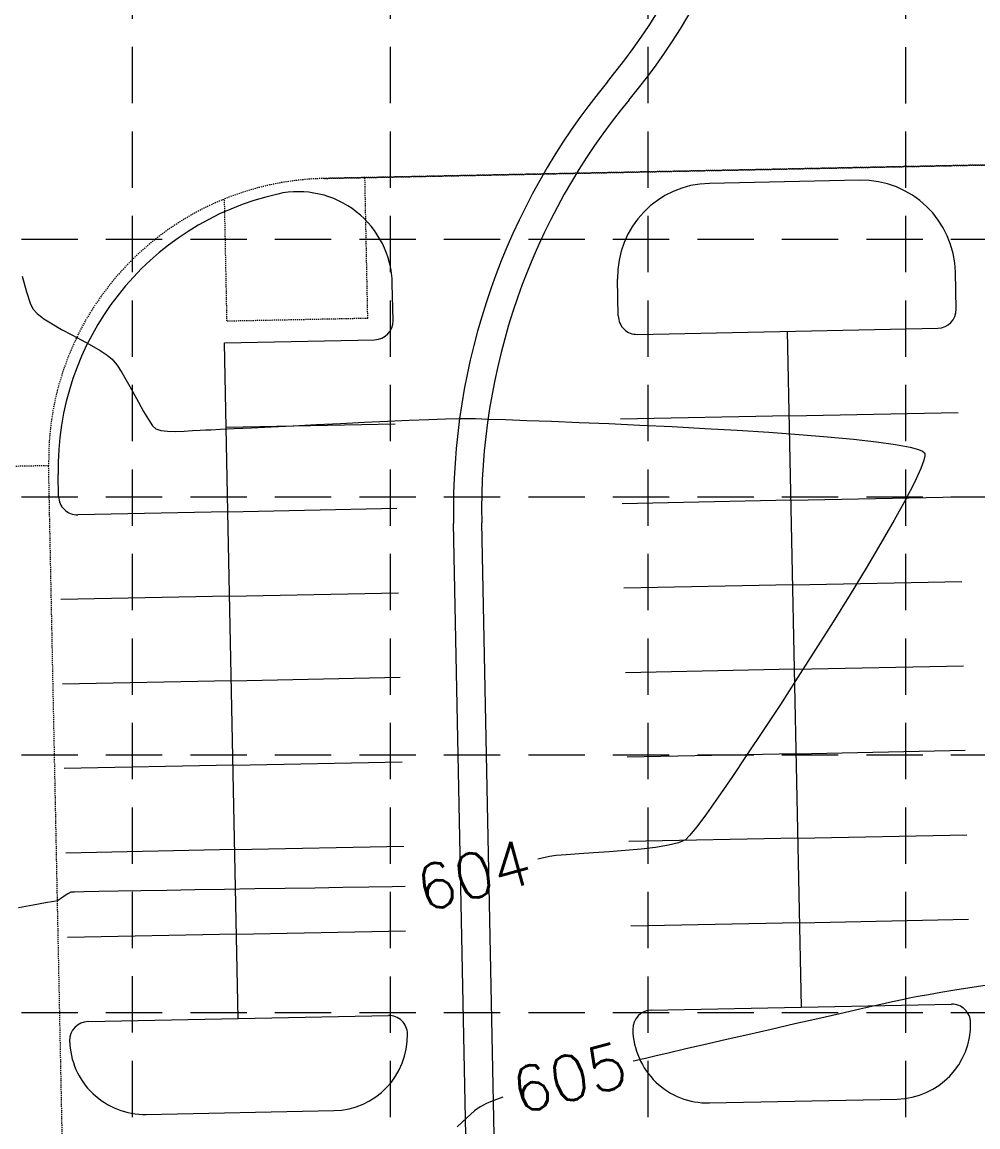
# Model space of a CAD drawing. Extents: x 2140663 to 2528301, y 336313 to 7007653.
# Drawn here: x 2527382 to 2527483.8, y 7007228 to 7007345.7 of the extents above; entities that cross this region are included whole.
import ezdxf

# ---------------------------------------------------------------- set-up
doc = ezdxf.new("R2010")
doc.units = 0
doc.header["$MEASUREMENT"] = 0
doc.linetypes.add('HIDDEN', pattern=[0.375, 0.25, -0.125])
doc.linetypes.add('xdrc002pt$0$HIDDEN2', pattern=[0.1875, 0.125, -0.0625])
for name, color, linetype in [('1 EXISTING CONTOURS', 43, 'Continuous'), ('GRID', 254, 'HIDDEN'), ('xdrc002ar$0$xdrc002ar$0$C-PKNG-FACE-N', 1, 'Continuous'), ('xdrc002ar$0$xdrc002ar$0$C-PKNG-STRP-N', 6, 'Continuous'), ('xdrc002pt$0$V-ESMT-ACCS-N', 2, 'xdrc002pt$0$HIDDEN2'), ('xdrc002pt$0$V-ESMT-WATR-N', 2, 'xdrc002pt$0$HIDDEN2'), ('xdrc002STM$0$C-STRM-PIPE-N', 5, 'Continuous')]:
    doc.layers.add(name, color=color, linetype=linetype)
doc.styles.add('L200', font='simplex', dxfattribs={"height": 12})

msp = doc.modelspace()

# ---------------------------------------------------------------- linework, layer by layer
at = {"layer": '1 EXISTING CONTOURS', "color": 43, "lineweight": 0, "extrusion": (0.9634761940333347, 0.26779399457613, 0), "elevation": 4311590.235838271}
msp.add_lwpolyline([(6074566.913580363, 604.0000000000003), (6074565.186169986, 604.0000000000003)], dxfattribs=at)
at = {"layer": '1 EXISTING CONTOURS', "color": 43, "lineweight": 0, "extrusion": (0.9523854859617374, 0.3048965170831334, 0), "elevation": 4543548.908303875}
msp.add_lwpolyline([(5903076.814734412, 604.0000000000007), (5903075.56384577, 604.0000000000007)], dxfattribs=at)
at = {"layer": '1 EXISTING CONTOURS', "color": 43, "lineweight": 0, "extrusion": (0.9120138589931249, 0.4101593848791814, 0), "elevation": 5179124.499417344}
msp.add_lwpolyline([(5354139.259877109, 604), (5354138.570381239, 604)], dxfattribs=at)
at = {"layer": '1 EXISTING CONTOURS', "color": 43, "lineweight": 0, "extrusion": (0.7228158494210737, 0.6910406991094603, 0), "elevation": 6669172.514184842}
msp.add_lwpolyline([(3318473.803927105, 604), (3318473.112962752, 604)], dxfattribs=at)
at = {"layer": '1 EXISTING CONTOURS', "color": 43, "lineweight": 0, "extrusion": (-0.602871633181277, -0.7978382003297033, 0), "elevation": -7114391.156643985}
msp.add_lwpolyline([(-2208068.000692268, 604), (-2208067.109089324, 604)], dxfattribs=at)
at = {"layer": '1 EXISTING CONTOURS', "color": 43, "lineweight": 0, "extrusion": (-0.5361903964713739, -0.8440970671266848, 0), "elevation": -7270012.451823367}
msp.add_lwpolyline([(-1623896.806545729, 604), (-1623895.75419854, 604)], dxfattribs=at)
at = {"layer": '1 EXISTING CONTOURS', "color": 43, "lineweight": 0, "extrusion": (-0.4984026964008692, -0.8669456454820814, 0), "elevation": -7334615.528832225}
msp.add_lwpolyline([(-1301358.334350681, 604.0000000000003), (-1301357.171337343, 604.0000000000003)], dxfattribs=at)
at = {"layer": '1 EXISTING CONTOURS', "color": 43, "lineweight": 0}
for points, elevation in [([(2527386.223725881, 7007312.917181495), (2527387.295039291, 7007312.333487794)], 604), ([(2527388.372454649, 7007311.757095178), (2527389.399029842, 7007311.199349453)], 604), ([(2527389.399029842, 7007311.199349453), (2527390.317822756, 7007310.671596427)], 604), ([(2527390.317822756, 7007310.671596427), (2527391.071891279, 7007310.185181905)], 604), ([(2527391.071891279, 7007310.185181905), (2527391.604293299, 7007309.751451693)], 604), ([(2527392.630577026, 7007308.32969564), (2527393.210333523, 7007307.339955635)], 604), ([(2527393.805950393, 7007306.266332708), (2527394.396015598, 7007305.185345654)], 604), ([(2527394.396015598, 7007305.185345654), (2527394.959117102, 7007304.173513267)], 604), ([(2527395.473842867, 7007303.307354346), (2527395.918780856, 7007302.663387685)], 604), ([(2527420.950580493, 7007303.142700345), (2527423.262777281, 7007303.243330016)], 604), ([(2527427.12774013, 7007303.38934446), (2527428.532166361, 7007303.425604995)], 604), ([(2527429.485662575, 7007303.43128491), (2527430.306781971, 7007303.412413199)], 604), ([(2527430.306781971, 7007303.412413199), (2527431.673422989, 7007303.372863967)], 604), ([(2527431.673422989, 7007303.372863967), (2527433.522952653, 7007303.313191081)], 604), ([(2527433.522952653, 7007303.313191081), (2527435.792737986, 7007303.233948411)], 604), ([(2527435.792737986, 7007303.233948411), (2527438.420146013, 7007303.135689826)], 604), ([(2527438.420146013, 7007303.135689826), (2527441.342543754, 7007303.018969196)], 604), ([(2527396.789163096, 7007302.150509031), (2527397.514056871, 7007302.07089767)], 604), ([(2527399.28237729, 7007302.086323687), (2527400.172695803, 7007302.1366679)], 604), ([(2527400.172695803, 7007302.1366679), (2527400.965047763, 7007302.185637474)], 604), ([(2527401.582879104, 7007302.210885825), (2527402.099933255, 7007302.22954148)], 604), ([(2527402.099933255, 7007302.22954148), (2527403.130266289, 7007302.276924076)], 604), ([(2527408.559239532, 7007302.545812314), (2527410.900988943, 7007302.662481478)], 604), ([(2527410.900988943, 7007302.662481478), (2527413.385167659, 7007302.785066982)], 604), ([(2527413.385167659, 7007302.785066982), (2527415.937605767, 7007302.909006708)], 604), ([(2527415.937605767, 7007302.909006708), (2527418.48413335, 7007303.029738535)], 604), ([(2527444.497298235, 7007302.884340391), (2527447.821776478, 7007302.732357278)], 604), ([(2527454.729372346, 7007302.378543613), (2527458.187224017, 7007302.177820797)], 604), ([(2527461.564267544, 7007301.961959153), (2527464.79786995, 7007301.731512549)], 604), ([(2527473.011700677, 7007300.958201678), (2527475.045208833, 7007300.674953931)], 604), ([(2527476.622110986, 7007300.379890572), (2527477.512787024, 7007300.135704843)], 604), ([(2527478.109963269, 7007299.820769134), (2527478.155565372, 7007299.756532494)], 604), ([(2527478.155565372, 7007299.756532494), (2527478.180687531, 7007299.681462228)], 604), ([(2527478.180687531, 7007299.681462228), (2527478.185763851, 7007299.468843469)], 604), ([(2527477.759791606, 7007298.114178406), (2527477.073616324, 7007296.62582843)], 604), ([(2527459.233367441, 7007267.589751692), (2527457.620671462, 7007265.207827761)], 604), ([(2527452.668856718, 7007258.548894533), (2527451.938544335, 7007258.236442126)], 604), ([(2527444.55997834, 7007257.264705012), (2527442.889772108, 7007257.149859072)], 604), ([(2527446.270288376, 7007257.398698398), (2527444.55997834, 7007257.264705012)], 604), ([(2527447.942001106, 7007257.557354017), (2527446.270288376, 7007257.398698398)], 604), ([(2527449.496415417, 7007257.746186654), (2527447.942001106, 7007257.557354017)], 604), ([(2527450.854830197, 7007257.970711094), (2527449.496415417, 7007257.746186654)], 604), ([(2527387.593514452, 7007252.987995451), (2527387.196785675, 7007252.967426412)], 604), ([(2527388.617318608, 7007253.014918134), (2527387.593514452, 7007252.987995451)], 604), ([(2527390.190221492, 7007253.047413173), (2527388.617318608, 7007253.014918134)], 604), ([(2527394.671416847, 7007253.12599518), (2527392.234246455, 7007253.084699283)], 604), ([(2527400.413287322, 7007253.21749119), (2527397.423756019, 7007253.170519577)], 604), ([(2527416.18964305, 7007253.46171248), (2527413.183800841, 7007253.414224076)], 604), ([(2527418.964817491, 7007253.506960384), (2527416.18964305, 7007253.46171248)], 604), ([(2527421.431347516, 7007253.549186504), (2527418.964817491, 7007253.506960384)], 604), ([(2527479.889412302, 7007242.277931798), (2527478.575252804, 7007242.054129753)], 605), ([(2527475.934856142, 7007241.559798664), (2527474.742678606, 7007241.299550508)], 605), ([(2527459.314706913, 7007237.789086277), (2527456.902511165, 7007237.233710208)], 605), ([(2527452.591652013, 7007236.23868515), (2527450.826925049, 7007235.830263752)], 605), ([(2527448.413717434, 7007235.269672202), (2527447.899173223, 7007235.148729642)], 605), ([(2527449.411957449, 7007235.502054838), (2527448.413717434, 7007235.269672202)], 605), ([(2527450.826925049, 7007235.830263752), (2527449.411957449, 7007235.502054838)], 605), ([(2527430.80958065, 7007230.125645042), (2527430.207892437, 7007229.676611873)], 605), ([(2527431.543091494, 7007230.492886118), (2527430.80958065, 7007230.125645042)], 605)]:
    msp.add_lwpolyline(points, dxfattribs=dict(at, elevation=elevation))
at = {"layer": '1 EXISTING CONTOURS', "color": 43, "lineweight": 0, "extrusion": (-0.4717163160796082, -0.8817503712186818, 0), "elevation": -7370910.075420452}
msp.add_lwpolyline([(-1076938.87395779, 604), (-1076937.652052597, 604)], dxfattribs=at)
at = {"layer": '1 EXISTING CONTOURS', "color": 43, "lineweight": 0, "extrusion": (0.7745373831992097, 0.6325281353638909, 0), "elevation": 6389879.850511936}
msp.add_lwpolyline([(3828777.059357706, 604), (3828776.294491114, 604)], dxfattribs=at)
at = {"layer": '1 EXISTING CONTOURS', "color": 43, "lineweight": 0, "extrusion": (0.836865865557978, 0.5474080042015245, 0), "elevation": 5950945.288976107}
msp.add_lwpolyline([(4480663.185829593, 604), (4480662.194824561, 604)], dxfattribs=at)
at = {"layer": '1 EXISTING CONTOURS', "color": 43, "lineweight": 0, "extrusion": (0.8744476751436225, 0.4851198444053938, 0), "elevation": 5609456.963409976}
msp.add_lwpolyline([(4901435.011492798, 604), (4901433.783720162, 604)], dxfattribs=at)
at = {"layer": '1 EXISTING CONTOURS', "color": 43, "lineweight": 0, "extrusion": (0.8596612743960794, 0.5108644568804025, 0), "elevation": 5752486.212254467}
msp.add_lwpolyline([(4732751.782771757, 604), (4732750.775213374, 604)], dxfattribs=at)
at = {"layer": '1 EXISTING CONTOURS', "color": 43, "lineweight": 0, "extrusion": (0.04575144573427006, -0.9989528543496057, 0), "elevation": -6884332.313225335}
msp.add_lwpolyline([(2845366.153169633, 604.0000000000003), (2845368.622202212, 604.0000000000003)], dxfattribs=at)
at = {"layer": '1 EXISTING CONTOURS', "color": 43, "lineweight": 0, "extrusion": (0.04015204389259645, -0.9991935815302494, 0), "elevation": -6900171.21478925}
msp.add_lwpolyline([(2806742.649372221, 604.0000000000007), (2806744.73483049, 604.0000000000007)], dxfattribs=at)
at = {"layer": '1 EXISTING CONTOURS', "color": 43, "lineweight": 0, "extrusion": (0.03494356365481961, -0.9993892871944855, 0), "elevation": -6914706.628711361}
msp.add_lwpolyline([(2770741.965387618, 604.0000000000007), (2770743.747662406, 604.0000000000007)], dxfattribs=at)
at = {"layer": '1 EXISTING CONTOURS', "color": 43, "lineweight": 0, "extrusion": (0.005956829058143019, -0.9999822579363957, 0), "elevation": -6992123.641859139}
msp.add_lwpolyline([(2569124.999033458, 604.0000000000007), (2569125.952546589, 604.0000000000007)], dxfattribs=at)
at = {"layer": '1 EXISTING CONTOURS', "color": 43, "lineweight": 0, "extrusion": (-0.6984743253743866, -0.7156351142815699, 0), "elevation": -6779993.001643432}
msp.add_lwpolyline([(-3085727.733332345, 604), (-3085727.23903271, 604)], dxfattribs=at)
at = {"layer": '1 EXISTING CONTOURS', "color": 43, "lineweight": 0, "extrusion": (-0.3086093346198462, -0.9511888763991596, 0), "elevation": -7445246.100556059}
msp.add_lwpolyline([(241512.3147939537, 604), (241512.8579500797, 604)], dxfattribs=at)
at = {"layer": '1 EXISTING CONTOURS', "color": 43, "lineweight": 0, "extrusion": (-0.01627898435204928, -0.9998674885545914, 0), "elevation": -7047516.987754582}
msp.add_lwpolyline([(2412990.844196937, 604.0000000000007), (2412991.700899879, 604.0000000000007)], dxfattribs=at)
at = {"layer": '1 EXISTING CONTOURS', "color": 43, "lineweight": 0, "extrusion": (0.03219923505990692, -0.9994814701941989, 0), "elevation": -6922288.267750174}
msp.add_lwpolyline([(2751717.605327526, 604.0000000000003), (2751718.517531529, 604.0000000000003)], dxfattribs=at)
at = {"layer": '1 EXISTING CONTOURS', "color": 43, "lineweight": 0, "extrusion": (0.04083200771836913, -0.9991660258163743, 0), "elevation": -6898259.420805548}
msp.add_lwpolyline([(2811415.394820137, 604.0000000000003), (2811416.013167164, 604.0000000000003)], dxfattribs=at)
at = {"layer": '1 EXISTING CONTOURS', "color": 43, "lineweight": 0, "extrusion": (0.04863258249620974, -0.9988167359029131, 0), "elevation": -6876096.646488505}
msp.add_lwpolyline([(2865195.75094177, 604.0000000000007), (2865197.222124568, 604.0000000000007)], dxfattribs=at)
at = {"layer": '1 EXISTING CONTOURS', "color": 43, "lineweight": 0, "extrusion": (0.04962861851249793, -0.9987677408810023, 0), "elevation": -6873235.937547361}
msp.add_lwpolyline([(2872052.917396926, 604), (2872054.7540412, 604)], dxfattribs=at)
at = {"layer": '1 EXISTING CONTOURS', "color": 43, "lineweight": 0, "extrusion": (0.04990629778060462, -0.9987539043437246, 0), "elevation": -6872437.172377115}
msp.add_lwpolyline([(2873965.566100695, 604.0000000000007), (2873967.693902329, 604.0000000000007)], dxfattribs=at)
at = {"layer": '1 EXISTING CONTOURS', "color": 43, "lineweight": 0, "extrusion": (-0.042636085931941, -0.9990906686464468, 0), "elevation": -7108691.264898835}
msp.add_lwpolyline([(2226379.087218793, 604), (2226382.244844601, 604)], dxfattribs=at)
at = {"layer": '1 EXISTING CONTOURS', "color": 43, "lineweight": 0, "extrusion": (-0.04912614503815468, -0.9987925820077411, 0), "elevation": -7123005.757229987}
msp.add_lwpolyline([(2180154.365445929, 604), (2180157.801163306, 604)], dxfattribs=at)
at = {"layer": '1 EXISTING CONTOURS', "color": 43, "lineweight": 0, "extrusion": (-0.05315509387584511, -0.9985862686794017, 0), "elevation": -7131743.029104901}
msp.add_lwpolyline([(2151404.290764156, 604.0000000000007), (2151407.77171212, 604.0000000000007)], dxfattribs=at)
at = {"layer": '1 EXISTING CONTOURS', "color": 43, "lineweight": 0, "extrusion": (-0.06379011830476701, -0.9979633364040305, 0), "elevation": -7154257.517342648}
msp.add_lwpolyline([(2075313.970223323, 604.0000000000007), (2075317.354158788, 604.0000000000007)], dxfattribs=at)
at = {"layer": '1 EXISTING CONTOURS', "color": 43, "lineweight": 0, "extrusion": (-0.0804895767187178, -0.9967554504689913, 0), "elevation": -7188000.765717947}
msp.add_lwpolyline([(1955249.562835597, 604), (1955252.600218846, 604)], dxfattribs=at)
at = {"layer": '1 EXISTING CONTOURS', "color": 43, "lineweight": 0, "extrusion": (-0.09309579540689415, -0.9956571562930475, 0), "elevation": -7212166.499439956}
msp.add_lwpolyline([(1864141.12206678, 604.0000000000003), (1864143.892921403, 604.0000000000003)], dxfattribs=at)
at = {"layer": '1 EXISTING CONTOURS', "color": 43, "lineweight": 0, "extrusion": (-0.1108998807310997, -0.9938315835461398, 0), "elevation": -7244373.463222636}
msp.add_lwpolyline([(1734771.222529292, 604.0000000000003), (1734773.665077129, 604.0000000000003)], dxfattribs=at)
at = {"layer": '1 EXISTING CONTOURS', "color": 43, "lineweight": 0, "extrusion": (-0.1839237329919507, -0.9829405172452226, 0), "elevation": -7352622.395290823}
msp.add_lwpolyline([(1195548.72992742, 604.0000000000007), (1195550.334197592, 604.0000000000007)], dxfattribs=at)
at = {"layer": '1 EXISTING CONTOURS', "color": 43, "lineweight": 0, "extrusion": (-0.3995597300616884, -0.9167071626822988, 0), "elevation": -7433520.458211443}
msp.add_lwpolyline([(-482878.2111931527, 604), (-482877.7414295059, 604)], dxfattribs=at)
at = {"layer": '1 EXISTING CONTOURS', "color": 43, "lineweight": 0, "extrusion": (-0.6070964028566795, -0.794628188298452, 0), "elevation": -7102620.830299543}
msp.add_lwpolyline([(-2245701.373026068, 604), (-2245701.163443088, 604)], dxfattribs=at)
at = {"layer": '1 EXISTING CONTOURS', "color": 43, "lineweight": 0, "extrusion": (0.9388268531416115, -0.3443895175817914, 0), "elevation": -40376.02548313513}
msp.add_lwpolyline([(7449077.427730992, 604), (7449076.4839526, 604)], dxfattribs=at)
at = {"layer": '1 EXISTING CONTOURS', "color": 43, "lineweight": 0, "extrusion": (0.9775769719667187, -0.2105784031670425, 0), "elevation": 995218.5388886377}
msp.add_lwpolyline([(7382406.916813681, 604.0000000000007), (7382406.437444202, 604.0000000000007)], dxfattribs=at)
at = {"layer": '1 EXISTING CONTOURS', "color": 43, "lineweight": 0, "extrusion": (0.8880759074845956, -0.4596968376500017, 0), "elevation": -976640.6035705307}
msp.add_lwpolyline([(7384884.527970633, 604.0000000000007), (7384882.432569945, 604.0000000000007)], dxfattribs=at)
at = {"layer": '1 EXISTING CONTOURS', "color": 43, "lineweight": 0, "extrusion": (0.8752950219308083, -0.4835893139670746, 0), "elevation": -1176365.610695467}
msp.add_lwpolyline([(7355710.663246339, 604), (7355708.173563542, 604)], dxfattribs=at)
at = {"layer": '1 EXISTING CONTOURS', "color": 43, "lineweight": 0, "extrusion": (0.8663762679074342, -0.4993917924904114, 0), "elevation": -1309640.12827875}
msp.add_lwpolyline([(7333152.222547848, 604.0000000000007), (7333149.4023572, 604.0000000000007)], dxfattribs=at)
at = {"layer": '1 EXISTING CONTOURS', "color": 43, "lineweight": 0, "extrusion": (0.8597061098970649, -0.5107890020406236, 0), "elevation": -1406362.330009523}
msp.add_lwpolyline([(7315215.814972235, 604.0000000000003), (7315212.72869343, 604.0000000000003)], dxfattribs=at)
at = {"layer": '1 EXISTING CONTOURS', "color": 43, "lineweight": 0, "extrusion": (0.8544279605836279, -0.5195698799708297, 0), "elevation": -1481232.840260781}
msp.add_lwpolyline([(7300420.641459037, 604), (7300417.353825006, 604)], dxfattribs=at)
at = {"layer": '1 EXISTING CONTOURS', "color": 43, "lineweight": 0, "extrusion": (0.8500388767010506, -0.526719952248646, 0), "elevation": -1542428.710971827}
msp.add_lwpolyline([(7287733.38828103, 604.0000000000003), (7287729.964193717, 604.0000000000003)], dxfattribs=at)
at = {"layer": '1 EXISTING CONTOURS', "color": 43, "lineweight": 0, "extrusion": (0.8462139093267722, -0.5328433350074875, 0), "elevation": -1595004.463552538}
msp.add_lwpolyline([(7276403.996527725, 604.0000000000007), (7276400.500986706, 604.0000000000007)], dxfattribs=at)
at = {"layer": '1 EXISTING CONTOURS', "color": 43, "lineweight": 0, "extrusion": (0.8427195671538358, -0.5383527943050468, 0), "elevation": -1642442.613897942}
msp.add_lwpolyline([(7265839.645186523, 604.0000000000003), (7265836.143249646, 604.0000000000003)], dxfattribs=at)
at = {"layer": '1 EXISTING CONTOURS', "color": 43, "lineweight": 0, "extrusion": (0.8393642241918009, -0.543569406007086, 0), "elevation": -1687477.361915852}
msp.add_lwpolyline([(7255509.131241054, 604.0000000000007), (7255505.688000152, 604.0000000000007)], dxfattribs=at)
at = {"layer": '1 EXISTING CONTOURS', "color": 43, "lineweight": 0, "extrusion": (0.8359620465093329, -0.5487872600524979, 0), "elevation": -1732639.167029391}
msp.add_lwpolyline([(7244853.632231414, 604), (7244850.31279492, 604)], dxfattribs=at)
at = {"layer": '1 EXISTING CONTOURS', "color": 43, "lineweight": 0, "extrusion": (0.8322954760319089, -0.5543322474624928, 0), "elevation": -1780761.505811343}
msp.add_lwpolyline([(7233172.402020391, 604.0000000000007), (7233169.271497754, 604.0000000000007)], dxfattribs=at)
at = {"layer": '1 EXISTING CONTOURS', "color": 43, "lineweight": 0, "extrusion": (0.8227418058074651, -0.5684152715899455, 0), "elevation": -1903591.509277115}
msp.add_lwpolyline([(7201815.540746083, 604.0000000000007), (7201812.98327882, 604.0000000000007)], dxfattribs=at)
at = {"layer": '1 EXISTING CONTOURS', "color": 43, "lineweight": 0, "extrusion": (0.8153519472016862, -0.5789656312722014, 0), "elevation": -1996198.199115469}
msp.add_lwpolyline([(7176695.871371687, 604), (7176693.697888511, 604)], dxfattribs=at)
at = {"layer": '1 EXISTING CONTOURS', "color": 43, "lineweight": 0, "extrusion": (0.8035432259631028, -0.5952464061284284, 0), "elevation": -2140127.853671696}
msp.add_lwpolyline([(7135095.826504581, 604), (7135094.101669626, 604)], dxfattribs=at)
at = {"layer": '1 EXISTING CONTOURS', "color": 43, "lineweight": 0, "extrusion": (0.7799816923383946, -0.6258023327033337, 0), "elevation": -2413791.863682633}
msp.add_lwpolyline([(7047221.006081879, 604), (7047219.793729896, 604)], dxfattribs=at)
at = {"layer": '1 EXISTING CONTOURS', "color": 43, "lineweight": 0, "extrusion": (0.704530890771875, -0.7096733219927239, 0), "elevation": -3192195.972282521}
msp.add_lwpolyline([(6730496.479225149, 604), (6730495.839008426, 604)], dxfattribs=at)
at = {"layer": '1 EXISTING CONTOURS', "color": 43, "lineweight": 0, "extrusion": (0.2381491289408843, -0.9712285994474721, 0), "elevation": -6203739.125342169}
msp.add_lwpolyline([(4123506.051715742, 604.0000000000007), (4123504.935897963, 604.0000000000007)], dxfattribs=at)
at = {"layer": '1 EXISTING CONTOURS', "color": 43, "lineweight": 0, "extrusion": (0.2259786673966113, -0.9741322507142712, 0), "elevation": -6254847.71552259}
msp.add_lwpolyline([(4045548.80847168, 604), (4045548.329949225, 604)], dxfattribs=at)
at = {"layer": '1 EXISTING CONTOURS', "color": 43, "lineweight": 0, "extrusion": (0.2036462847434558, -0.9790445294827951, 0), "elevation": -6345713.012877299}
msp.add_lwpolyline([(3901476.335449208, 604.0000000000007), (3901475.549622803, 604.0000000000007)], dxfattribs=at)
at = {"layer": '1 EXISTING CONTOURS', "color": 43, "lineweight": 0, "extrusion": (0.1281631179556444, -0.9917531019340892, 0), "elevation": -6625544.281234004}
msp.add_lwpolyline([(3404667.263897203, 604.0000000000007), (3404666.53510705, 604.0000000000007)], dxfattribs=at)
at = {"layer": '1 EXISTING CONTOURS', "color": 43, "lineweight": 0, "extrusion": (0.08367446265098481, -0.9964931431274723, 0), "elevation": -6771201.325754642}
msp.add_lwpolyline([(3104905.074609101, 604), (3104903.993128355, 604)], dxfattribs=at)
at = {"layer": '1 EXISTING CONTOURS', "color": 43, "lineweight": 0, "extrusion": (0.06859917753973019, -0.9976443017633453, 0), "elevation": -6817369.668480362}
msp.add_lwpolyline([(3002179.519613323, 604.0000000000007), (3002178.162521137, 604.0000000000007)], dxfattribs=at)
at = {"layer": '1 EXISTING CONTOURS', "color": 43, "lineweight": 0, "extrusion": (0.06510151295118208, -0.9978786464352603, 0), "elevation": -6827851.9239033}
msp.add_lwpolyline([(2978264.331882028, 604), (2978262.777182646, 604)], dxfattribs=at)
at = {"layer": '1 EXISTING CONTOURS', "color": 43, "lineweight": 0, "extrusion": (0.5787622624058352, -0.815496317352126, 0), "elevation": -4251632.716051461}
msp.add_lwpolyline([(6116607.702764423, 604.0000000000007), (6116607.223850575, 604.0000000000007)], dxfattribs=at)
at = {"layer": '1 EXISTING CONTOURS', "color": 43, "lineweight": 0, "extrusion": (0.5667643918773607, -0.8238799209228767, 0), "elevation": -4340701.999266843}
msp.add_lwpolyline([(6053724.67575064, 604), (6053724.200463459, 604)], dxfattribs=at)
at = {"layer": '1 EXISTING CONTOURS', "color": 43, "lineweight": 0, "extrusion": (0.4556622290512261, -0.8901527582477448, 0), "elevation": -5085890.672931422}
msp.add_lwpolyline([(5442701.191042142, 604), (5442700.833154484, 604)], dxfattribs=at)
at = {"layer": '1 EXISTING CONTOURS', "color": 43, "lineweight": 0, "extrusion": (0.0182384799232704, -0.9998336650913935, 0), "elevation": -6959991.741375329}
msp.add_lwpolyline([(2654773.485392721, 604.0000000000007), (2654771.441027711, 604.0000000000007)], dxfattribs=at)
at = {"layer": '1 EXISTING CONTOURS', "color": 43, "lineweight": 0, "extrusion": (0.01617481356633858, -0.9998691791459993, 0), "elevation": -6965456.293538314}
msp.add_lwpolyline([(2640407.801111934, 604.0000000000007), (2640405.048412651, 604.0000000000007)], dxfattribs=at)
at = {"layer": '1 EXISTING CONTOURS', "color": 43, "lineweight": 0, "extrusion": (0.0154447921599588, -0.9998807220839573, 0), "elevation": -6967382.23284201}
msp.add_lwpolyline([(2635327.668911777, 604.0000000000007), (2635324.519789373, 604.0000000000007)], dxfattribs=at)
at = {"layer": '1 EXISTING CONTOURS', "color": 43, "lineweight": 0, "extrusion": (0.0153302125883869, -0.9998824853861552, 0), "elevation": -6967684.177564421}
msp.add_lwpolyline([(2634532.467776133, 604), (2634529.237410904, 604)], dxfattribs=at)
at = {"layer": '1 EXISTING CONTOURS', "color": 43, "lineweight": 0, "extrusion": (0.01534670484284159, -0.9998822323906286, 0), "elevation": -6967640.722124754}
msp.add_lwpolyline([(2634650.627386844, 604.0000000000007), (2634647.393758231, 604.0000000000007)], dxfattribs=at)
at = {"layer": '1 EXISTING CONTOURS', "color": 43, "lineweight": 0, "extrusion": (0.01549508395884886, -0.9998799439798302, 0), "elevation": -6967249.671785149}
msp.add_lwpolyline([(2635687.732607001, 604), (2635684.573694427, 604)], dxfattribs=at)
at = {"layer": '1 EXISTING CONTOURS', "color": 43, "lineweight": 0, "extrusion": (0.01847027815615024, -0.9998294098619198, 0), "elevation": -6959376.003981186}
msp.add_lwpolyline([(2656417.587907949, 604.0000000000003), (2656416.200340702, 604.0000000000003)], dxfattribs=at)
at = {"layer": '1 EXISTING CONTOURS', "color": 43, "lineweight": 0, "extrusion": (0.1817274052081086, -0.9833489463035633, 0), "elevation": -6431278.674058414}
msp.add_lwpolyline([(3758709.263443764, 604.0000000000007), (3758707.650265492, 604.0000000000007)], dxfattribs=at)
at = {"layer": '1 EXISTING CONTOURS', "color": 43, "lineweight": 0, "extrusion": (0.1781081882803116, -0.9840109111526688, 0), "elevation": -6445064.376388752}
msp.add_lwpolyline([(3735022.854604362, 604.0000000000003), (3735021.538719852, 604.0000000000003)], dxfattribs=at)
at = {"layer": '1 EXISTING CONTOURS', "color": 43, "lineweight": 0, "extrusion": (0.1809717845251974, -0.9834882882911039, 0), "elevation": -6434164.817617259}
msp.add_lwpolyline([(3753768.834674069, 604), (3753767.925691254, 604)], dxfattribs=at)
at = {"layer": '1 EXISTING CONTOURS', "color": 43, "lineweight": 0, "extrusion": (0.2127601204521921, -0.9771044627598263, 0), "elevation": -6309090.367460633}
msp.add_lwpolyline([(3960383.720058179, 604), (3960383.327362332, 604)], dxfattribs=at)
at = {"layer": '1 EXISTING CONTOURS', "color": 43, "lineweight": 0, "extrusion": (0.5088348480190727, -0.8608641573682849, 0), "elevation": -4746270.190291933}
msp.add_lwpolyline([(5741270.239572972, 604), (5741269.873088406, 604)], dxfattribs=at)
at = {"layer": '1 EXISTING CONTOURS', "color": 43, "lineweight": 0, "extrusion": (0.1588881412734593, -0.9872965909809804, 0), "elevation": -6516639.844108438}
msp.add_lwpolyline([(3608744.754762488, 605.0000000000007), (3608743.091328961, 605.0000000000007)], dxfattribs=at)
at = {"layer": '1 EXISTING CONTOURS', "color": 43, "lineweight": 0, "extrusion": (0.1728632469360309, -0.984945834987251, 0), "elevation": -6464845.722883159}
msp.add_lwpolyline([(3700724.109258333, 605.0000000000007), (3700723.001546317, 605.0000000000007)], dxfattribs=at)
at = {"layer": '1 EXISTING CONTOURS', "color": 43, "lineweight": 0, "extrusion": (0.1643834934452644, -0.9863965060170938, 0), "elevation": -6496443.325932944}
msp.add_lwpolyline([(3644973.797836589, 605.0000000000003), (3644972.297008547, 605.0000000000003)], dxfattribs=at)
at = {"layer": '1 EXISTING CONTOURS', "color": 43, "lineweight": 0, "extrusion": (0.1615265168901469, -0.9868683723482768, 0), "elevation": -6506970.762771841}
msp.add_lwpolyline([(3626148.51453558, 605.0000000000007), (3626146.903588772, 605.0000000000007)], dxfattribs=at)
at = {"layer": '1 EXISTING CONTOURS', "color": 43, "lineweight": 0, "extrusion": (-0.2197272626688663, 0.9755613409929932, 0), "elevation": 6280638.61595171}
msp.add_lwpolyline([(-4005386.981128374, 605.0000000000007), (-4005385.034565588, 605.0000000000007)], dxfattribs=at)
at = {"layer": '1 EXISTING CONTOURS', "color": 43, "lineweight": 0, "extrusion": (0.2174507302497512, -0.9760712985811284, 0), "elevation": -6289965.886240317}
msp.add_lwpolyline([(3990725.291840784, 605.0000000000003), (3990723.674060832, 605.0000000000003)], dxfattribs=at)
at = {"layer": '1 EXISTING CONTOURS', "color": 43, "lineweight": 0, "extrusion": (0.2030374551539364, -0.9791709716921828, 0), "elevation": -6348115.245213901}
msp.add_lwpolyline([(3897564.315035976, 605.0000000000007), (3897563.561012118, 605.0000000000007)], dxfattribs=at)
at = {"layer": '1 EXISTING CONTOURS', "color": 43, "lineweight": 0, "extrusion": (0.1815738229718955, -0.9833773166040444, 0), "elevation": -6431838.950400819}
msp.add_lwpolyline([(3757795.719695465, 605.0000000000007), (3757794.894943826, 605.0000000000007)], dxfattribs=at)
at = {"layer": '1 EXISTING CONTOURS', "color": 43, "lineweight": 0, "extrusion": (0.2221660206358171, -0.975008850870004, 0), "elevation": -6270603.296353126}
msp.add_lwpolyline([(4021075.388711472, 605), (4021072.990853861, 605)], dxfattribs=at)
at = {"layer": '1 EXISTING CONTOURS', "color": 43, "lineweight": 0, "extrusion": (0.2211668615773202, -0.9752359813604289, 0), "elevation": -6274720.197877124}
msp.add_lwpolyline([(4014650.313247553, 605.0000000000007), (4014648.106657509, 605.0000000000007)], dxfattribs=at)
at = {"layer": '1 EXISTING CONTOURS', "color": 43, "lineweight": 0, "extrusion": (-0.2239600640965018, 0.9745983222281326, 0), "elevation": 6263192.242573997}
msp.add_lwpolyline([(-4032601.591083767, 605), (-4032599.031996416, 605)], dxfattribs=at)
at = {"layer": '1 EXISTING CONTOURS', "color": 43, "lineweight": 0, "extrusion": (0.2234859935517598, -0.9747071409845025, 0), "elevation": -6265152.956734667}
msp.add_lwpolyline([(4029557.275134092, 605.0000000000007), (4029554.701027056, 605.0000000000007)], dxfattribs=at)
at = {"layer": '1 EXISTING CONTOURS', "color": 43, "lineweight": 0, "extrusion": (0.2229069536696066, -0.9748397252911558, 0), "elevation": -6267545.509291472}
msp.add_lwpolyline([(4025837.426793275, 605.0000000000007), (4025834.906429671, 605.0000000000007)], dxfattribs=at)
at = {"layer": '1 EXISTING CONTOURS', "color": 43, "lineweight": 0, "extrusion": (0.2247350403932103, -0.9744199103156002, 0), "elevation": -6259983.347754091}
msp.add_lwpolyline([(4037576.071034145, 605), (4037573.748276763, 605)], dxfattribs=at)
at = {"layer": '1 EXISTING CONTOURS', "color": 43, "lineweight": 0, "extrusion": (0.2250925870675763, -0.9743373785538691, 0), "elevation": -6258501.345162562}
msp.add_lwpolyline([(4039870.567175463, 605.0000000000007), (4039868.465728719, 605.0000000000007)], dxfattribs=at)
at = {"layer": '1 EXISTING CONTOURS', "color": 43, "lineweight": 0, "extrusion": (0.2357677473814503, -0.9718094305442176, 0), "elevation": -6213806.502821619}
msp.add_lwpolyline([(4108277.146240633, 605), (4108276.936765734, 605)], dxfattribs=at)
at = {"layer": '1 EXISTING CONTOURS', "color": 43, "lineweight": 0, "extrusion": (0.2340656169290865, -0.9722208015526135, 0), "elevation": -6220991.121189477}
msp.add_lwpolyline([(4097390.240471244, 605), (4097389.636697132, 605)], dxfattribs=at)
at = {"layer": '1 EXISTING CONTOURS', "color": 43, "lineweight": 0, "extrusion": (0.3682283232957447, -0.929735393497959, 0), "elevation": -5584198.320277015}
msp.add_lwpolyline([(4930104.390406815, 605), (4930103.295597593, 605)], dxfattribs=at)
at = {"layer": '1 EXISTING CONTOURS', "color": 43, "lineweight": 0, "extrusion": (-0.3268121980527165, 0.9450893011794981, 0), "elevation": 5796463.160046447}
msp.add_lwpolyline([(-4678698.709437134, 605), (-4678698.004222706, 605)], dxfattribs=at)
at = {"layer": '1 EXISTING CONTOURS', "color": 43, "lineweight": 0, "extrusion": (0.6908200761459914, -0.7230267093224474, 0), "elevation": -3320414.72732558}
msp.add_lwpolyline([(6668133.376338171, 605.0000000000007), (6668131.976543169, 605.0000000000007)], dxfattribs=at)
at = {"layer": '1 EXISTING CONTOURS', "color": 43, "lineweight": 0, "extrusion": (0.663326335065908, -0.7483302567770669, 0), "elevation": -3567210.966258691}
msp.add_lwpolyline([(6539432.476810287, 605), (6539431.36734987, 605)], dxfattribs=at)
at = {"layer": 'GRID', "color": 253, "linetype": 'HIDDEN', "lineweight": 0, "ltscale": 24}
for p, q in [((2527393.70391521, 7006032.011927022), (2527393.789998551, 7007623.565466588)), ((2527421.368363672, 7006032.007577593), (2527421.22060479, 7007623.464267181)), ((2527448.923389785, 7006032.003245368), (2527448.642908241, 7007623.487741725)), ((2527476.162591924, 7006031.998962794), (2527476.168752994, 7007623.471191216)), ((2527228.947377252, 7007322.530797625), (2528272.331315909, 7007322.530797625)), ((2527228.947377252, 7007295.073325557), (2528272.331315909, 7007295.073325557)), ((2527228.947377252, 7007267.615853484), (2528272.331315909, 7007267.615853484)), ((2527228.947377252, 7007240.158381416), (2528272.331315909, 7007240.158381416))]:
    msp.add_line(p, q, dxfattribs=at)
at = {"layer": 'xdrc002ar$0$xdrc002ar$0$C-PKNG-FACE-N', "color": 7, "lineweight": 0}
for p, q in [((2527471.235246625, 7007328.8019307), (2527455.238749621, 7007328.477155984)), ((2527481.515908247, 7007315.079492785), (2527481.436168968, 7007319.006981831)), ((2527421.52829461, 7007313.861572366), (2527421.448555332, 7007317.789061407)), ((2527445.523540028, 7007314.348744594), (2527445.44380075, 7007318.276233644)), ((2527447.563724497, 7007312.389754821), (2527479.556918473, 7007313.039308318)), ((2527403.572707846, 7007311.49661115), (2527419.569304837, 7007311.821387899)), ((2527403.938083975, 7007293.500327059), (2527403.572707848, 7007311.49661115)), ((2527385.901302513, 7007295.134540085), (2527385.853957423, 7007297.466481466)), ((2527403.938083973, 7007293.500327059), (2527387.941486981, 7007293.175550311)), ((2527449.025424923, 7007240.403867234), (2527481.018618899, 7007241.053420731)), ((2527389.037811287, 7007239.185946814), (2527421.031005263, 7007239.835500311))]:
    msp.add_line(p, q, dxfattribs=at)
at = {"layer": 'xdrc002ar$0$xdrc002ar$0$C-PKNG-FACE-N', "color": 7, "linetype": 'Continuous', "lineweight": 0}
for p, q in [((2527449.025424921, 7007240.403867231), (2527481.018618901, 7007241.053420728)), ((2527389.037811285, 7007239.185946811), (2527421.031005265, 7007239.835500308)), ((2527447.066435148, 7007238.363682764), (2527447.066435148, 7007238.363682762)), ((2527483.05880337, 7007239.094430954), (2527483.058803369, 7007239.094430954)), ((2527423.071189734, 7007237.876510534), (2527423.071189733, 7007237.876510534)), ((2527387.078821511, 7007237.145762344), (2527387.078821511, 7007237.145762342)), ((2527455.227173021, 7007230.527723665), (2527475.222844273, 7007230.933693079)), ((2527395.239559385, 7007229.309803246), (2527415.235230637, 7007229.71577266))]:
    msp.add_line(p, q, dxfattribs=at)
at = {"layer": 'xdrc002ar$0$xdrc002ar$0$C-PKNG-FACE-N', "color": 7, "lineweight": 0}
for centre, radius, start, end in [((2527455.441736356, 7007318.479220378), 9.999996000000001, 91.16310867249767, 181.1631086635102), ((2527471.438233362, 7007318.803995094), 9.999996000000001, 1.163108679072598, 91.16310867713877), ((2527415.847764242, 7007298.075441674), 29.99998800000001, 102.7006525836556, 181.1631084898884), ((2527411.450619726, 7007317.586074676), 9.999996000000001, 1.163108489888423, 102.7006525836556), ((2527479.516321126, 7007315.038895438), 1.9999992, 271.1631088099875, 1.163108489888423), ((2527419.528707489, 7007313.820975021), 1.9999992, 271.1631088099875, 1.163108489888423), ((2527447.52312715, 7007314.389341941), 1.9999992, 181.1631086621412, 271.1631086787453), ((2527387.900889634, 7007295.175137431), 1.9999992, 181.1631084898884, 271.1631088099875)]:
    msp.add_arc(centre, radius, start, end, dxfattribs=at)
at = {"layer": 'xdrc002ar$0$xdrc002ar$0$C-PKNG-FACE-N', "color": 7, "linetype": 'Continuous', "lineweight": 0}
for centre, radius, start, end in [((2527481.059216248, 7007239.053833607), 1.9999992, 1.163108489888423, 91.16310880998755), ((2527421.071602612, 7007237.835913187), 1.9999992, 1.163108489888423, 91.16310880998755), ((2527449.066022268, 7007238.40428011), 1.9999992, 91.16310880998755, 181.1631084898884), ((2527389.078408632, 7007237.186359691), 1.9999992, 91.16310880998755, 181.1631084898884), ((2527455.064783632, 7007238.526072152), 7.999996800000002, 181.1631084898884, 271.1631088099875), ((2527475.060454884, 7007238.932041565), 7.999996800000002, 271.1631088099875, 1.163108489888423), ((2527415.072841248, 7007237.714121145), 7.999996800000002, 271.1631088099875, 1.163108489888423), ((2527395.077169997, 7007237.308151732), 7.999996800000002, 181.1631084898884, 271.1631088099875)]:
    msp.add_arc(centre, radius, start, end, dxfattribs=at)
at = {"layer": 'xdrc002ar$0$xdrc002ar$0$C-PKNG-STRP-N', "color": 7, "lineweight": 0}
for p, q in [((2527465.021841314, 7007240.728640316), (2527463.560321485, 7007312.714531568)), ((2527463.743207505, 7007303.715538322), (2527445.747023392, 7007303.350164228)), ((2527463.743207499, 7007303.715538322), (2527481.73939161, 7007304.080912419)), ((2527403.75539591, 7007302.498469103), (2527421.75158002, 7007302.863843201)), ((2527463.925895563, 7007294.717396276), (2527481.922079673, 7007295.082770374)), ((2527403.938083973, 7007293.500327059), (2527421.934268083, 7007293.865701155)), ((2527463.925895567, 7007294.717396276), (2527445.929711454, 7007294.352022182)), ((2527405.034227678, 7007239.510719896), (2527403.938083975, 7007293.500327059)), ((2527464.10858363, 7007285.71925423), (2527446.112399517, 7007285.353880136)), ((2527464.108583626, 7007285.71925423), (2527482.104767736, 7007286.084628328)), ((2527404.120969992, 7007284.501333812), (2527386.124785879, 7007284.135959717)), ((2527404.120969989, 7007284.501333812), (2527422.1171541, 7007284.866707909)), ((2527464.291271691, 7007276.721112185), (2527446.295087579, 7007276.355738091)), ((2527464.291271689, 7007276.721112185), (2527482.2874558, 7007277.086486282)), ((2527404.303658054, 7007275.503191766), (2527386.307473941, 7007275.137817672)), ((2527404.303658053, 7007275.503191766), (2527422.299842163, 7007275.868565864)), ((2527464.473959753, 7007267.722970139), (2527482.470143863, 7007268.088344237)), ((2527404.486346116, 7007266.50504972), (2527422.482530226, 7007266.870423818)), ((2527464.473959753, 7007267.722970139), (2527446.47777564, 7007267.357596045)), ((2527404.486346116, 7007266.50504972), (2527386.490162004, 7007266.139675626)), ((2527464.656647815, 7007258.724828095), (2527446.660463701, 7007258.359453999)), ((2527464.656647815, 7007258.724828095), (2527482.652831926, 7007259.09020219)), ((2527404.669034179, 7007257.506907676), (2527386.672850065, 7007257.141533581)), ((2527404.669034179, 7007257.506907676), (2527422.665218289, 7007257.872281771)), ((2527464.839333849, 7007249.726786029), (2527446.843149737, 7007249.361411931)), ((2527464.839333849, 7007249.726786029), (2527482.835517958, 7007250.092160126)), ((2527404.851720212, 7007248.50886561), (2527386.8555361, 7007248.143491513)), ((2527404.851720212, 7007248.50886561), (2527422.847904322, 7007248.874239706))]:
    msp.add_line(p, q, dxfattribs=at)
at = {"layer": 'xdrc002pt$0$V-ESMT-ACCS-N', "color": 7, "lineweight": 0}
for p, q in [((2527529.192479522, 7007331.337368576), (2527414.224502527, 7007329.003189263)), ((2527414.224502527, 7007329.003189263), (2527529.192479522, 7007331.337368576)), ((2527414.224151406, 7007329.002350447), (2527414.224169338, 7007329.002350811)), ((2527414.224502526, 7007329.003189263), (2527414.224502526, 7007329.003189263)), ((2527414.224502527, 7007329.003189263), (2527414.224502527, 7007329.003189263)), ((2527384.839647064, 7007298.400267165), (2527360.844594332, 7007297.91298454)), ((2527389.720966088, 7007058.025896729), (2527384.838777327, 7007298.400017199)), ((2527384.838808248, 7007298.400618286), (2527384.838808612, 7007298.400600353))]:
    msp.add_line(p, q, dxfattribs=at)
for centre, radius, start, end in [((2527414.83346298, 7007299.009370447), 29.99999999981205, 91.16310867891504, 181.1633815176013), ((2527414.83346298, 7007299.009370447), 29.99999999984275, 91.16310867891504, 181.1633815176013), ((2527414.832594412, 7007299.00906288), 29.99999999942641, 181.1607176281965, 181.1632714844247)]:
    msp.add_arc(centre, radius, start, end, dxfattribs=at)
at = {"layer": 'xdrc002pt$0$V-ESMT-WATR-N', "color": 7, "lineweight": 0}
for p, q in [((2527418.837413904, 7007314.093753349), (2527418.532933676, 7007329.090662759)), ((2527403.840184181, 7007313.789266622), (2527403.57568454, 7007326.816966974)), ((2527418.837413904, 7007314.093753351), (2527403.840184181, 7007313.789266622))]:
    msp.add_line(p, q, dxfattribs=at)
at = {"layer": 'xdrc002STM$0$C-STRM-PIPE-N', "color": 5, "lineweight": 0}
for p, q in [((2527433.225177836, 7007033.548677918), (2527427.972551592, 7007292.262226541)), ((2527436.277296989, 7007031.012045378), (2527430.971933473, 7007292.323122585))]:
    msp.add_line(p, q, dxfattribs=at)
for centre, radius, start, end in [((2527391.601089019, 7007382.971201117), 68.50000000020319, 320.3902966764174, 0), ((2527391.601089019, 7007382.971201117), 71.49999999979681, 320.3902966764174, 0), ((2527499.45781977, 7007293.713582288), 71.49999999979681, 140.3902966760473, 181.1631086789073), ((2527499.45781977, 7007293.713582288), 68.50000000020319, 140.3902966760473, 181.1631086789073)]:
    msp.add_arc(centre, radius, start, end, dxfattribs=at)

# ---------------------------------------------------------------- texts
at = {"layer": '1 EXISTING CONTOURS', "color": 43, "lineweight": 0, "char_height": 4.8, "width": 18.4, "attachment_point": 1, "style": 'L200'}
for s, insert, rotation in [('\\Ftxt.shx;\\W1.0000000000;\\T1.0000000000;\\o\\l604', (2527423.551100701, 7007255.433121191, 604), 15.413999280857896), ('\\Ftxt.shx;\\W1.0000000000;\\T1.0000000000;\\o\\l605', (2527433.716898599, 7007233.917355636, 605), 15.109696051039677)]:
    msp.add_mtext(s, dxfattribs=dict(at, insert=insert, rotation=rotation))

doc.saveas('drawing.dxf')
